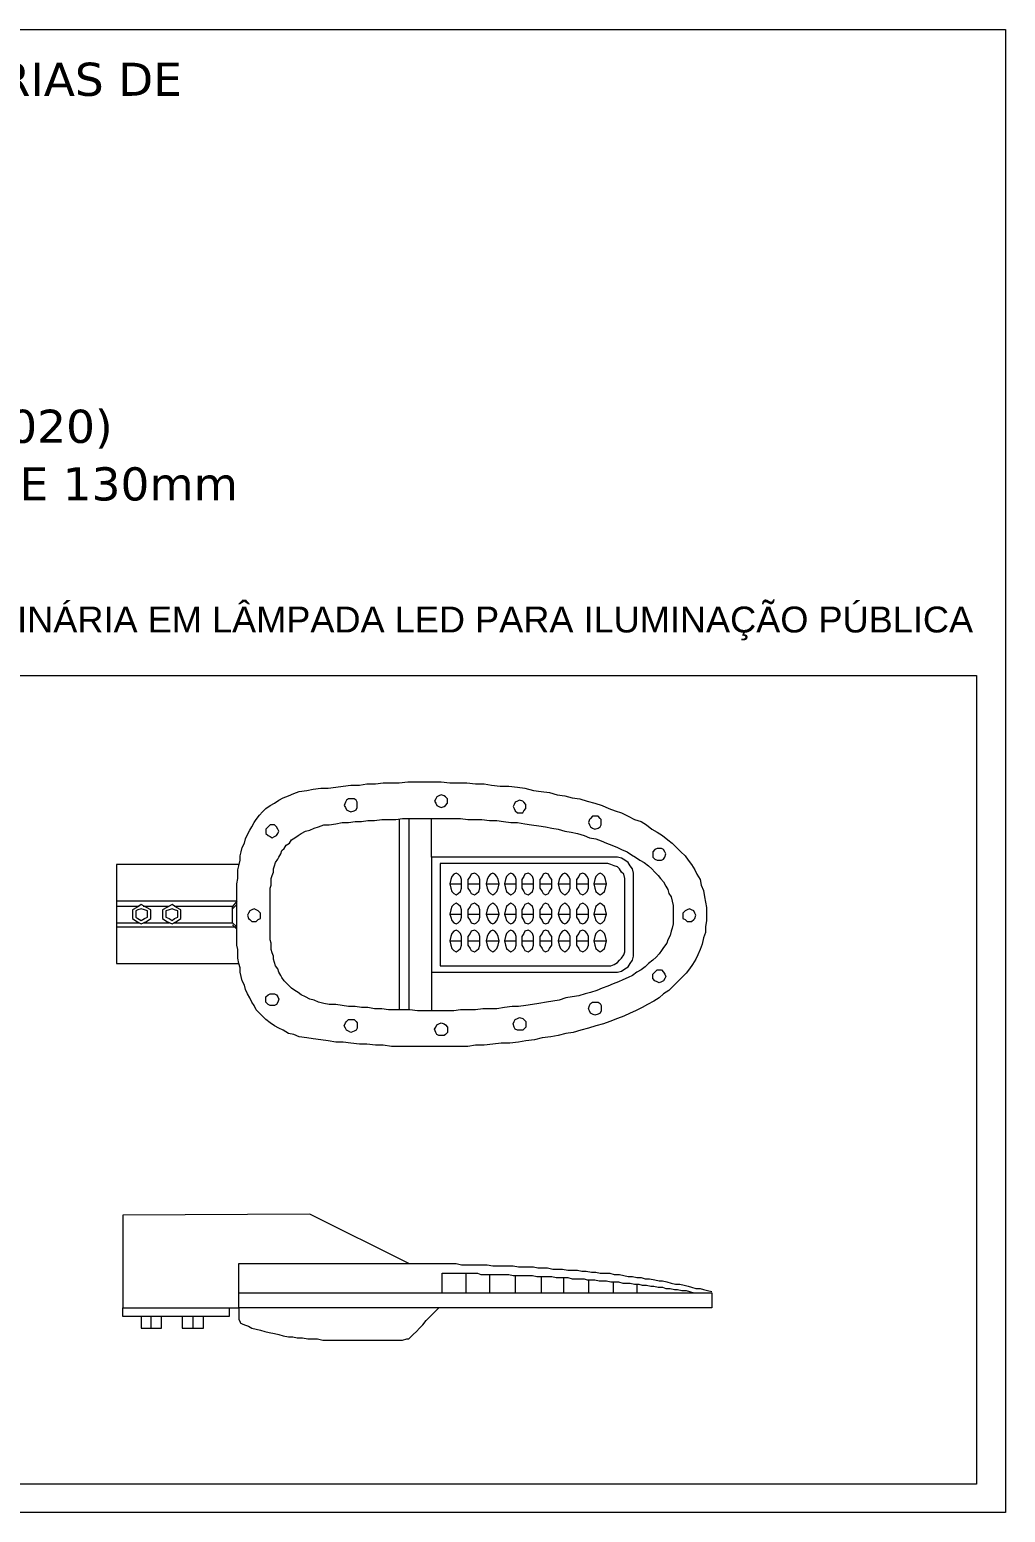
# Model space of a CAD drawing. Header units: metres. Extents: x 0 to 303, y 1 to 146.
# Drawn here: x 151.5 to 206.6, y 61.9 to 145.6 of the extents above; entities that cross this region are included whole.
import ezdxf

# ---------------------------------------------------------------- set-up
doc = ezdxf.new("R2010")
doc.units = ezdxf.units.M
doc.layers.add('A - TEXTO', color=7, linetype='Continuous', lineweight=9)
doc.layers.add('P', color=7, linetype='Continuous', lineweight=35)
doc.layers.add('DET_POSTE_dwg', color=7, linetype='Continuous', lineweight=9, true_color=0x767676)
doc.styles.add('Arial_B', font='arial.ttf', dxfattribs={"height": 1.46127})
doc.styles.add('Verdana', font='verdana.ttf', dxfattribs={"height": 1.8711})
doc.styles.add('Verdana_1', font='verdana.ttf', dxfattribs={"height": 1.8711})

# ---------------------------------------------------------------- blocks, each defined once
blk = doc.blocks.new('DET_POSTE_dwg-8300807-DET_ POSTE')
at = {"lineweight": 9, "flags": 128}
for points in [[(236.48, 61.908), (51.008, 61.908), (51.008, 145.599), (236.48, 145.599)], [(176.741, 109.147), (234.845, 109.147), (234.845, 63.501), (176.741, 63.501)]]:
    blk.add_lwpolyline(points, close=True, dxfattribs=at)
at = {"layer": 'P', "lineweight": 9}
for p, q in [((202.242, 101.02), (202.242, 90.274)), ((202.788, 101.081), (202.788, 90.274)), ((204.063, 98.895), (204.063, 101.081)), ((205.095, 97.378), (205.763, 97.378)), ((206.127, 97.378), (206.795, 97.378)), ((207.159, 97.378), (207.888, 97.378)), ((208.192, 97.378), (208.859, 97.378)), ((209.163, 97.378), (209.831, 97.378)), ((210.195, 97.378), (210.863, 97.378)), ((211.227, 97.378), (211.895, 97.378)), ((212.259, 97.378), (212.927, 97.378)), ((213.231, 97.378), (213.959, 97.378)), ((189.249, 96.103), (187.792, 96.103)), ((192.831, 95.981), (193.074, 96.224)), ((205.095, 95.678), (205.763, 95.678)), ((206.127, 95.678), (206.795, 95.678)), ((207.159, 95.678), (207.888, 95.678)), ((208.192, 95.678), (208.859, 95.678)), ((209.163, 95.678), (209.831, 95.678)), ((210.195, 95.678), (210.863, 95.678)), ((211.227, 95.678), (211.895, 95.678)), ((212.259, 95.678), (212.927, 95.678)), ((213.231, 95.678), (213.959, 95.678)), ((187.792, 95.192), (189.249, 95.192)), ((192.831, 95.192), (193.074, 94.949)), ((192.831, 95.071), (193.074, 94.828)), ((205.095, 94.16), (205.763, 94.16)), ((206.127, 94.16), (206.795, 94.16)), ((207.159, 94.16), (207.888, 94.16)), ((208.192, 94.16), (208.859, 94.16)), ((209.163, 94.16), (209.831, 94.16)), ((210.195, 94.16), (210.863, 94.16)), ((211.227, 94.16), (211.895, 94.16)), ((212.259, 94.16), (212.927, 94.16)), ((213.231, 94.16), (213.959, 94.16)), ((204.063, 92.399), (204.063, 90.214)), ((206.006, 75.4), (206.006, 74.307)), ((207.342, 75.339), (207.342, 74.307)), ((208.799, 75.278), (208.799, 74.307)), ((210.256, 75.217), (210.256, 74.307)), ((211.531, 75.157), (211.531, 74.307)), ((212.927, 75.035), (212.927, 74.307)), ((214.324, 74.914), (214.324, 74.307)), ((215.659, 74.792), (215.659, 74.307)), ((188.217, 72.971), (188.217, 72.303)), ((190.585, 72.971), (190.585, 72.303))]:
    blk.add_line(p, q, dxfattribs=at)
at = {"layer": 'P', "lineweight": 9, "flags": 128}
for points in [[(219.606, 95.678), (219.606, 95.313), (219.545, 94.949), (219.545, 94.646), (219.423, 94.342), (219.363, 93.978), (219.241, 93.674), (219.12, 93.371), (218.998, 93.128), (218.816, 92.824), (218.634, 92.581), (218.452, 92.338), (218.209, 92.096), (217.966, 91.853), (217.724, 91.61), (217.481, 91.367), (217.177, 91.185), (216.934, 90.942), (216.631, 90.76), (216.266, 90.578), (215.963, 90.396), (215.599, 90.214), (215.295, 90.092), (214.931, 89.91), (214.566, 89.789), (214.141, 89.606), (213.777, 89.485), (213.352, 89.364), (212.927, 89.242), (212.502, 89.121), (212.077, 88.999), (211.652, 88.939), (211.227, 88.817), (210.802, 88.756), (210.317, 88.696), (209.892, 88.574), (209.406, 88.514), (208.981, 88.453), (208.495, 88.392), (208.009, 88.392), (207.524, 88.331), (207.038, 88.271), (206.552, 88.271), (206.127, 88.21), (205.642, 88.21), (205.156, 88.21), (204.67, 88.21), (204.185, 88.21), (203.699, 88.21), (203.213, 88.21), (202.727, 88.21), (202.302, 88.21), (201.817, 88.21), (201.331, 88.271), (200.906, 88.271), (200.42, 88.331), (199.995, 88.331), (199.51, 88.392), (199.085, 88.453), (198.66, 88.453), (198.235, 88.514), (197.81, 88.574), (197.385, 88.635), (197.02, 88.696), (196.595, 88.756), (196.292, 88.878), (195.988, 88.939), (195.685, 89.121), (195.442, 89.242), (195.199, 89.364), (194.956, 89.546), (194.713, 89.728), (194.531, 89.91), (194.349, 90.092), (194.167, 90.274), (194.046, 90.517), (193.924, 90.699), (193.803, 90.942), (193.681, 91.185), (193.56, 91.428), (193.499, 91.671), (193.378, 91.913), (193.317, 92.156), (193.256, 92.399), (193.256, 92.642), (193.196, 92.885), (193.135, 93.188), (193.135, 93.431), (193.135, 93.674), (193.074, 93.917), (193.074, 94.16), (193.074, 94.463), (193.074, 94.706), (193.074, 94.949), (193.074, 95.192), (193.074, 95.435), (193.074, 95.678), (193.074, 95.921), (193.074, 96.163), (193.074, 96.406), (193.074, 96.649), (193.074, 96.892), (193.074, 97.135), (193.074, 97.378), (193.135, 97.681), (193.135, 97.924), (193.135, 98.167), (193.196, 98.41), (193.256, 98.713), (193.256, 98.956), (193.317, 99.199), (193.378, 99.442), (193.499, 99.685), (193.56, 99.928), (193.681, 100.17), (193.803, 100.413), (193.924, 100.595), (194.046, 100.838), (194.167, 101.02), (194.349, 101.263), (194.531, 101.445), (194.713, 101.628), (194.956, 101.81), (195.199, 101.931), (195.442, 102.113), (195.685, 102.235), (195.988, 102.356), (196.292, 102.477), (196.595, 102.599), (197.02, 102.66), (197.385, 102.72), (197.81, 102.781), (198.235, 102.781), (198.66, 102.842), (199.085, 102.902), (199.51, 102.963), (199.995, 102.963), (200.42, 103.024), (200.906, 103.024), (201.331, 103.085), (201.817, 103.085), (202.242, 103.085), (202.727, 103.145), (203.213, 103.145), (203.699, 103.145), (204.185, 103.145), (204.61, 103.145), (205.095, 103.085), (205.581, 103.085), (206.067, 103.085), (206.552, 103.024), (207.038, 103.024), (207.463, 102.963), (207.949, 102.902), (208.434, 102.902), (208.92, 102.842), (209.345, 102.781), (209.831, 102.66), (210.256, 102.599), (210.742, 102.538), (211.167, 102.417), (211.592, 102.356), (212.017, 102.235), (212.442, 102.174), (212.866, 102.053), (213.291, 101.931), (213.716, 101.81), (214.081, 101.628), (214.445, 101.506), (214.809, 101.385), (215.174, 101.203), (215.538, 101.02), (215.902, 100.899), (216.206, 100.717), (216.509, 100.474), (216.813, 100.292), (217.116, 100.11), (217.42, 99.867), (217.663, 99.685), (217.906, 99.442), (218.149, 99.199), (218.391, 98.956), (218.574, 98.713), (218.756, 98.47), (218.938, 98.167), (219.059, 97.924), (219.241, 97.62), (219.302, 97.317), (219.423, 97.013), (219.484, 96.649), (219.545, 96.345), (219.606, 96.042)], [(199.51, 102.174), (199.388, 102.174), (199.267, 102.113), (199.206, 101.992), (199.145, 101.81), (199.206, 101.688), (199.267, 101.567), (199.388, 101.506), (199.51, 101.445), (199.692, 101.506), (199.813, 101.567), (199.874, 101.688), (199.874, 101.81), (199.874, 101.992), (199.813, 102.113), (199.692, 102.174)], [(204.61, 102.417), (204.488, 102.356), (204.367, 102.295), (204.306, 102.174), (204.245, 102.053), (204.306, 101.931), (204.367, 101.81), (204.488, 101.749), (204.61, 101.688), (204.792, 101.749), (204.852, 101.81), (204.974, 101.931), (204.974, 102.053), (204.974, 102.174), (204.852, 102.295), (204.792, 102.356)], [(209.042, 102.113), (208.92, 102.053), (208.799, 101.992), (208.738, 101.87), (208.677, 101.749), (208.738, 101.628), (208.799, 101.506), (208.92, 101.385), (209.042, 101.385), (209.224, 101.385), (209.284, 101.506), (209.406, 101.628), (209.406, 101.749), (209.406, 101.87), (209.284, 101.992), (209.224, 102.053)], [(195.078, 100.717), (194.956, 100.717), (194.835, 100.595), (194.713, 100.474), (194.713, 100.353), (194.713, 100.231), (194.835, 100.11), (194.956, 100.049), (195.078, 99.988), (195.199, 100.049), (195.321, 100.11), (195.381, 100.231), (195.442, 100.353), (195.381, 100.474), (195.321, 100.595), (195.199, 100.717)], [(217.724, 95.678), (217.724, 95.435), (217.724, 95.131), (217.663, 94.888), (217.602, 94.706), (217.541, 94.463), (217.42, 94.221), (217.359, 94.038), (217.177, 93.796), (217.056, 93.613), (216.934, 93.431), (216.752, 93.249), (216.57, 93.067), (216.327, 92.885), (216.145, 92.703), (215.902, 92.521), (215.659, 92.399), (215.416, 92.217), (215.174, 92.096), (214.87, 91.974), (214.627, 91.853), (214.324, 91.731), (214.02, 91.61), (213.716, 91.488), (213.413, 91.367), (213.049, 91.246), (212.745, 91.185), (212.381, 91.063), (212.017, 91.003), (211.652, 90.942), (211.288, 90.821), (210.924, 90.76), (210.559, 90.699), (210.134, 90.638), (209.77, 90.578), (209.406, 90.517), (208.981, 90.456), (208.617, 90.456), (208.192, 90.396), (207.767, 90.335), (207.342, 90.335), (206.977, 90.335), (206.552, 90.274), (206.127, 90.274), (205.702, 90.274), (205.338, 90.214), (204.913, 90.214), (204.488, 90.214), (204.063, 90.214), (203.638, 90.214), (203.274, 90.214), (202.849, 90.274), (202.424, 90.274), (202.06, 90.274), (201.635, 90.274), (201.27, 90.335), (200.845, 90.335), (200.481, 90.396), (200.117, 90.396), (199.753, 90.456), (199.388, 90.456), (199.024, 90.517), (198.66, 90.578), (198.295, 90.578), (197.992, 90.638), (197.688, 90.699), (197.445, 90.821), (197.203, 90.881), (196.96, 91.003), (196.717, 91.124), (196.535, 91.246), (196.353, 91.367), (196.17, 91.488), (196.049, 91.61), (195.867, 91.792), (195.745, 91.913), (195.624, 92.096), (195.563, 92.217), (195.442, 92.399), (195.381, 92.581), (195.26, 92.763), (195.199, 92.946), (195.138, 93.128), (195.138, 93.31), (195.078, 93.492), (195.017, 93.674), (195.017, 93.856), (195.017, 94.038), (194.956, 94.221), (194.956, 94.403), (194.956, 94.585), (194.956, 94.767), (194.956, 94.949), (194.956, 95.131), (194.956, 95.313), (194.956, 95.678), (194.956, 95.981), (194.956, 96.163), (194.956, 96.345), (194.956, 96.528), (194.956, 96.71), (194.956, 96.892), (194.956, 97.135), (195.017, 97.317), (195.017, 97.499), (195.017, 97.681), (195.078, 97.863), (195.138, 98.045), (195.138, 98.228), (195.199, 98.41), (195.26, 98.592), (195.381, 98.774), (195.442, 98.895), (195.563, 99.078), (195.624, 99.26), (195.745, 99.381), (195.867, 99.563), (196.049, 99.685), (196.17, 99.867), (196.353, 99.988), (196.535, 100.11), (196.717, 100.231), (196.96, 100.353), (197.203, 100.413), (197.445, 100.535), (197.688, 100.595), (197.992, 100.717), (198.295, 100.717), (198.66, 100.778), (199.024, 100.838), (199.388, 100.838), (199.753, 100.899), (200.117, 100.899), (200.481, 100.96), (200.845, 100.96), (201.27, 101.02), (201.635, 101.02), (202.06, 101.02), (202.424, 101.081), (202.849, 101.081), (203.213, 101.081), (203.638, 101.081), (204.063, 101.081), (204.488, 101.081), (204.852, 101.081), (205.277, 101.081), (205.702, 101.081), (206.127, 101.02), (206.492, 101.02), (206.917, 101.02), (207.342, 100.96), (207.767, 100.96), (208.131, 100.899), (208.556, 100.838), (208.92, 100.838), (209.345, 100.778), (209.709, 100.717), (210.134, 100.656), (210.499, 100.595), (210.863, 100.535), (211.227, 100.474), (211.592, 100.353), (211.956, 100.292), (212.32, 100.231), (212.684, 100.11), (212.988, 99.988), (213.352, 99.928), (213.656, 99.806), (213.959, 99.685), (214.263, 99.563), (214.566, 99.442), (214.809, 99.32), (215.113, 99.199), (215.356, 99.017), (215.599, 98.895), (215.841, 98.713), (216.084, 98.592), (216.327, 98.41), (216.509, 98.228), (216.691, 98.045), (216.874, 97.863), (216.995, 97.681), (217.177, 97.499), (217.299, 97.256), (217.42, 97.074), (217.481, 96.831), (217.602, 96.649), (217.663, 96.406), (217.724, 96.163), (217.724, 95.921)], [(213.291, 101.203), (213.17, 101.203), (213.049, 101.081), (212.988, 101.02), (212.927, 100.838), (212.988, 100.717), (213.049, 100.595), (213.17, 100.535), (213.291, 100.474), (213.474, 100.535), (213.595, 100.595), (213.656, 100.717), (213.656, 100.838), (213.656, 101.02), (213.595, 101.081), (213.474, 101.203)], [(214.324, 98.895), (204.063, 98.895), (204.063, 92.399), (214.324, 92.399), (214.566, 92.399), (214.809, 92.46), (214.991, 92.581), (215.174, 92.703), (215.295, 92.885), (215.416, 93.067), (215.477, 93.31), (215.477, 93.553), (215.477, 97.742), (215.477, 97.985), (215.416, 98.228), (215.295, 98.41), (215.174, 98.592), (214.991, 98.713), (214.809, 98.835), (214.566, 98.895)], [(216.934, 99.381), (216.813, 99.381), (216.691, 99.32), (216.57, 99.199), (216.57, 99.078), (216.57, 98.895), (216.691, 98.774), (216.813, 98.713), (216.934, 98.713), (217.056, 98.713), (217.177, 98.774), (217.238, 98.895), (217.299, 99.078), (217.238, 99.199), (217.177, 99.32), (217.056, 99.381)], [(214.02, 98.531), (204.549, 98.531), (204.549, 92.763), (214.02, 92.763), (214.202, 92.763), (214.384, 92.824), (214.566, 92.946), (214.688, 93.067), (214.809, 93.188), (214.931, 93.371), (214.991, 93.553), (214.991, 93.796), (214.991, 97.499), (214.991, 97.681), (214.931, 97.924), (214.809, 98.045), (214.688, 98.228), (214.566, 98.349), (214.384, 98.41), (214.202, 98.47)], [(205.46, 97.985), (205.338, 97.924), (205.217, 97.803), (205.156, 97.62), (205.095, 97.378), (205.156, 97.135), (205.217, 96.953), (205.338, 96.831), (205.46, 96.77), (205.581, 96.831), (205.702, 96.953), (205.763, 97.135), (205.763, 97.378), (205.763, 97.62), (205.702, 97.803), (205.581, 97.924)], [(206.492, 97.985), (206.31, 97.924), (206.249, 97.803), (206.127, 97.62), (206.127, 97.378), (206.127, 97.135), (206.249, 96.953), (206.31, 96.831), (206.492, 96.77), (206.613, 96.831), (206.735, 96.953), (206.795, 97.135), (206.795, 97.378), (206.795, 97.62), (206.735, 97.803), (206.613, 97.924)], [(207.524, 97.985), (207.402, 97.924), (207.281, 97.803), (207.22, 97.62), (207.159, 97.378), (207.22, 97.135), (207.281, 96.953), (207.402, 96.831), (207.524, 96.77), (207.645, 96.831), (207.767, 96.953), (207.827, 97.135), (207.888, 97.378), (207.827, 97.62), (207.767, 97.803), (207.645, 97.924)], [(208.556, 97.985), (208.434, 97.924), (208.313, 97.803), (208.252, 97.62), (208.192, 97.378), (208.252, 97.135), (208.313, 96.953), (208.434, 96.831), (208.556, 96.77), (208.677, 96.831), (208.799, 96.953), (208.859, 97.135), (208.859, 97.378), (208.859, 97.62), (208.799, 97.803), (208.677, 97.924)], [(209.527, 97.985), (209.345, 97.924), (209.284, 97.803), (209.163, 97.62), (209.163, 97.378), (209.163, 97.135), (209.284, 96.953), (209.345, 96.831), (209.527, 96.77), (209.649, 96.831), (209.77, 96.953), (209.831, 97.135), (209.831, 97.378), (209.831, 97.62), (209.77, 97.803), (209.649, 97.924)], [(210.499, 97.985), (210.377, 97.924), (210.317, 97.803), (210.195, 97.62), (210.195, 97.378), (210.195, 97.135), (210.317, 96.953), (210.377, 96.831), (210.499, 96.77), (210.681, 96.831), (210.742, 96.953), (210.863, 97.135), (210.863, 97.378), (210.863, 97.62), (210.742, 97.803), (210.681, 97.924)], [(211.592, 97.985), (211.47, 97.924), (211.349, 97.803), (211.288, 97.62), (211.227, 97.378), (211.288, 97.135), (211.349, 96.953), (211.47, 96.831), (211.592, 96.77), (211.713, 96.831), (211.834, 96.953), (211.895, 97.135), (211.895, 97.378), (211.895, 97.62), (211.834, 97.803), (211.713, 97.924)], [(212.624, 97.985), (212.442, 97.924), (212.381, 97.803), (212.259, 97.62), (212.259, 97.378), (212.259, 97.135), (212.381, 96.953), (212.442, 96.831), (212.624, 96.77), (212.745, 96.831), (212.866, 96.953), (212.927, 97.135), (212.927, 97.378), (212.927, 97.62), (212.866, 97.803), (212.745, 97.924)], [(213.595, 97.985), (213.474, 97.924), (213.352, 97.803), (213.291, 97.62), (213.231, 97.378), (213.291, 97.135), (213.352, 96.953), (213.474, 96.831), (213.595, 96.77), (213.716, 96.831), (213.838, 96.953), (213.899, 97.135), (213.959, 97.378), (213.899, 97.62), (213.838, 97.803), (213.716, 97.924)], [(205.46, 96.285), (205.338, 96.224), (205.217, 96.103), (205.156, 95.921), (205.095, 95.678), (205.156, 95.496), (205.217, 95.313), (205.338, 95.192), (205.46, 95.131), (205.581, 95.192), (205.702, 95.313), (205.763, 95.496), (205.763, 95.678), (205.763, 95.921), (205.702, 96.103), (205.581, 96.224)], [(206.492, 96.285), (206.31, 96.224), (206.249, 96.103), (206.127, 95.921), (206.127, 95.678), (206.127, 95.496), (206.249, 95.313), (206.31, 95.192), (206.492, 95.131), (206.613, 95.192), (206.735, 95.313), (206.795, 95.496), (206.795, 95.678), (206.795, 95.921), (206.735, 96.103), (206.613, 96.224)], [(207.524, 96.285), (207.402, 96.224), (207.281, 96.103), (207.22, 95.921), (207.159, 95.678), (207.22, 95.496), (207.281, 95.313), (207.402, 95.192), (207.524, 95.131), (207.645, 95.192), (207.767, 95.313), (207.827, 95.496), (207.888, 95.678), (207.827, 95.921), (207.767, 96.103), (207.645, 96.224)], [(208.556, 96.285), (208.434, 96.224), (208.313, 96.103), (208.252, 95.921), (208.192, 95.678), (208.252, 95.496), (208.313, 95.313), (208.434, 95.192), (208.556, 95.131), (208.677, 95.192), (208.799, 95.313), (208.859, 95.496), (208.859, 95.678), (208.859, 95.921), (208.799, 96.103), (208.677, 96.224)], [(209.527, 96.285), (209.345, 96.224), (209.284, 96.103), (209.163, 95.921), (209.163, 95.678), (209.163, 95.496), (209.284, 95.313), (209.345, 95.192), (209.527, 95.131), (209.649, 95.192), (209.77, 95.313), (209.831, 95.496), (209.831, 95.678), (209.831, 95.921), (209.77, 96.103), (209.649, 96.224)], [(210.499, 96.285), (210.377, 96.224), (210.317, 96.103), (210.195, 95.921), (210.195, 95.678), (210.195, 95.496), (210.317, 95.313), (210.377, 95.192), (210.499, 95.131), (210.681, 95.192), (210.742, 95.313), (210.863, 95.496), (210.863, 95.678), (210.863, 95.921), (210.742, 96.103), (210.681, 96.224)], [(211.592, 96.285), (211.47, 96.224), (211.349, 96.103), (211.288, 95.921), (211.227, 95.678), (211.288, 95.496), (211.349, 95.313), (211.47, 95.192), (211.592, 95.131), (211.713, 95.192), (211.834, 95.313), (211.895, 95.496), (211.895, 95.678), (211.895, 95.921), (211.834, 96.103), (211.713, 96.224)], [(212.624, 96.285), (212.442, 96.224), (212.381, 96.103), (212.259, 95.921), (212.259, 95.678), (212.259, 95.496), (212.381, 95.313), (212.442, 95.192), (212.624, 95.131), (212.745, 95.192), (212.866, 95.313), (212.927, 95.496), (212.927, 95.678), (212.927, 95.921), (212.866, 96.103), (212.745, 96.224)], [(213.595, 96.285), (213.474, 96.224), (213.352, 96.103), (213.291, 95.921), (213.231, 95.678), (213.291, 95.496), (213.352, 95.313), (213.474, 95.192), (213.595, 95.131), (213.716, 95.192), (213.838, 95.313), (213.899, 95.496), (213.959, 95.678), (213.899, 95.921), (213.838, 96.103), (213.716, 96.224)], [(187.671, 96.224), (187.428, 96.042), (187.185, 95.921), (187.185, 95.678), (187.185, 95.435), (187.428, 95.253), (187.671, 95.131), (187.974, 95.253), (188.217, 95.435), (188.217, 95.678), (188.217, 95.921), (187.974, 96.042)], [(187.671, 95.981), (187.489, 95.921), (187.367, 95.86), (187.367, 95.678), (187.367, 95.496), (187.489, 95.435), (187.671, 95.313), (187.853, 95.435), (188.035, 95.496), (188.035, 95.678), (188.035, 95.86), (187.853, 95.921)], [(189.431, 96.224), (189.128, 96.042), (188.885, 95.921), (188.885, 95.678), (188.885, 95.435), (189.128, 95.253), (189.431, 95.131), (189.674, 95.253), (189.917, 95.435), (189.917, 95.678), (189.917, 95.921), (189.674, 96.042)], [(189.431, 95.981), (189.249, 95.921), (189.067, 95.86), (189.067, 95.678), (189.067, 95.496), (189.249, 95.435), (189.431, 95.313), (189.553, 95.435), (189.735, 95.496), (189.735, 95.678), (189.735, 95.86), (189.553, 95.921)], [(194.046, 95.981), (193.924, 95.921), (193.803, 95.86), (193.742, 95.738), (193.681, 95.617), (193.742, 95.435), (193.803, 95.374), (193.924, 95.253), (194.046, 95.253), (194.167, 95.253), (194.288, 95.374), (194.41, 95.435), (194.41, 95.617), (194.41, 95.738), (194.288, 95.86), (194.167, 95.921)], [(218.634, 95.981), (218.513, 95.921), (218.391, 95.86), (218.27, 95.738), (218.27, 95.617), (218.27, 95.435), (218.391, 95.374), (218.513, 95.253), (218.634, 95.253), (218.756, 95.253), (218.877, 95.374), (218.938, 95.435), (218.998, 95.617), (218.938, 95.738), (218.877, 95.86), (218.756, 95.921)], [(205.46, 94.767), (205.338, 94.706), (205.217, 94.585), (205.156, 94.403), (205.095, 94.16), (205.156, 93.917), (205.217, 93.735), (205.338, 93.613), (205.46, 93.553), (205.581, 93.613), (205.702, 93.735), (205.763, 93.917), (205.763, 94.16), (205.763, 94.403), (205.702, 94.585), (205.581, 94.706)], [(206.492, 94.767), (206.31, 94.706), (206.249, 94.585), (206.127, 94.403), (206.127, 94.16), (206.127, 93.917), (206.249, 93.735), (206.31, 93.613), (206.492, 93.553), (206.613, 93.613), (206.735, 93.735), (206.795, 93.917), (206.795, 94.16), (206.795, 94.403), (206.735, 94.585), (206.613, 94.706)], [(207.524, 94.767), (207.402, 94.706), (207.281, 94.585), (207.22, 94.403), (207.159, 94.16), (207.22, 93.917), (207.281, 93.735), (207.402, 93.613), (207.524, 93.553), (207.645, 93.613), (207.767, 93.735), (207.827, 93.917), (207.888, 94.16), (207.827, 94.403), (207.767, 94.585), (207.645, 94.706)], [(208.556, 94.767), (208.434, 94.706), (208.313, 94.585), (208.252, 94.403), (208.192, 94.16), (208.252, 93.917), (208.313, 93.735), (208.434, 93.613), (208.556, 93.553), (208.677, 93.613), (208.799, 93.735), (208.859, 93.917), (208.859, 94.16), (208.859, 94.403), (208.799, 94.585), (208.677, 94.706)], [(209.527, 94.767), (209.345, 94.706), (209.284, 94.585), (209.163, 94.403), (209.163, 94.16), (209.163, 93.917), (209.284, 93.735), (209.345, 93.613), (209.527, 93.553), (209.649, 93.613), (209.77, 93.735), (209.831, 93.917), (209.831, 94.16), (209.831, 94.403), (209.77, 94.585), (209.649, 94.706)], [(210.499, 94.767), (210.377, 94.706), (210.317, 94.585), (210.195, 94.403), (210.195, 94.16), (210.195, 93.917), (210.317, 93.735), (210.377, 93.613), (210.499, 93.553), (210.681, 93.613), (210.742, 93.735), (210.863, 93.917), (210.863, 94.16), (210.863, 94.403), (210.742, 94.585), (210.681, 94.706)], [(211.592, 94.767), (211.47, 94.706), (211.349, 94.585), (211.288, 94.403), (211.227, 94.16), (211.288, 93.917), (211.349, 93.735), (211.47, 93.613), (211.592, 93.553), (211.713, 93.613), (211.834, 93.735), (211.895, 93.917), (211.895, 94.16), (211.895, 94.403), (211.834, 94.585), (211.713, 94.706)], [(212.624, 94.767), (212.442, 94.706), (212.381, 94.585), (212.259, 94.403), (212.259, 94.16), (212.259, 93.917), (212.381, 93.735), (212.442, 93.613), (212.624, 93.553), (212.745, 93.613), (212.866, 93.735), (212.927, 93.917), (212.927, 94.16), (212.927, 94.403), (212.866, 94.585), (212.745, 94.706)], [(213.595, 94.767), (213.474, 94.706), (213.352, 94.585), (213.291, 94.403), (213.231, 94.16), (213.291, 93.917), (213.352, 93.735), (213.474, 93.613), (213.595, 93.553), (213.716, 93.613), (213.838, 93.735), (213.899, 93.917), (213.959, 94.16), (213.899, 94.403), (213.838, 94.585), (213.716, 94.706)], [(216.934, 91.792), (216.813, 91.853), (216.691, 91.913), (216.57, 92.035), (216.57, 92.156), (216.57, 92.278), (216.691, 92.399), (216.813, 92.521), (216.934, 92.521), (217.056, 92.521), (217.177, 92.399), (217.238, 92.278), (217.299, 92.156), (217.238, 92.035), (217.177, 91.913), (217.056, 91.853)], [(195.078, 90.517), (194.956, 90.517), (194.835, 90.578), (194.713, 90.699), (194.713, 90.881), (194.713, 91.003), (194.835, 91.124), (194.956, 91.185), (195.078, 91.185), (195.199, 91.185), (195.321, 91.124), (195.381, 91.003), (195.442, 90.881), (195.381, 90.699), (195.321, 90.578), (195.199, 90.517)], [(213.291, 89.971), (213.17, 90.031), (213.049, 90.092), (212.988, 90.214), (212.927, 90.335), (212.988, 90.517), (213.049, 90.638), (213.17, 90.699), (213.291, 90.699), (213.474, 90.699), (213.595, 90.638), (213.656, 90.517), (213.656, 90.335), (213.656, 90.214), (213.595, 90.092), (213.474, 90.031)], [(199.51, 88.999), (199.388, 89.06), (199.267, 89.121), (199.206, 89.242), (199.145, 89.364), (199.206, 89.546), (199.267, 89.606), (199.388, 89.728), (199.51, 89.728), (199.692, 89.728), (199.813, 89.606), (199.874, 89.546), (199.874, 89.364), (199.874, 89.242), (199.813, 89.121), (199.692, 89.06)], [(209.042, 89.121), (208.92, 89.121), (208.799, 89.181), (208.738, 89.303), (208.677, 89.485), (208.738, 89.606), (208.799, 89.728), (208.92, 89.789), (209.042, 89.849), (209.224, 89.789), (209.284, 89.728), (209.406, 89.606), (209.406, 89.485), (209.406, 89.303), (209.284, 89.181), (209.224, 89.121)], [(204.61, 88.817), (204.488, 88.817), (204.367, 88.878), (204.306, 88.999), (204.245, 89.181), (204.306, 89.303), (204.367, 89.424), (204.488, 89.485), (204.61, 89.546), (204.792, 89.485), (204.852, 89.424), (204.974, 89.303), (204.974, 89.181), (204.974, 88.999), (204.852, 88.878), (204.792, 88.817)], [(197.203, 78.739), (186.639, 78.678), (186.639, 73.457), (193.196, 73.457), (193.196, 75.946), (202.788, 75.946)], [(219.909, 73.457), (193.196, 73.457), (193.196, 74.307), (219.909, 74.307)], [(186.639, 73.457), (192.649, 73.457), (192.649, 72.971), (186.639, 72.971)], [(188.824, 72.971), (187.671, 72.971), (187.671, 72.303), (188.824, 72.303)], [(191.192, 72.971), (189.978, 72.971), (189.978, 72.303), (191.192, 72.303)], [(193.196, 73.457), (193.196, 73.093), (193.196, 72.789), (193.256, 72.668), (193.256, 72.607), (193.378, 72.546), (193.499, 72.485), (193.742, 72.425), (193.924, 72.303), (194.167, 72.243), (194.41, 72.182), (194.653, 72.121), (194.896, 72.06), (195.199, 72), (195.442, 71.939), (195.685, 71.878), (195.988, 71.818), (196.231, 71.818), (196.474, 71.757), (196.778, 71.757), (197.081, 71.696), (197.324, 71.696), (197.628, 71.696), (197.931, 71.635), (198.174, 71.635), (198.478, 71.635), (198.781, 71.635), (199.085, 71.635), (199.388, 71.635), (199.692, 71.635), (199.995, 71.635), (200.299, 71.635), (200.603, 71.635), (200.906, 71.635), (201.21, 71.635), (201.513, 71.635), (201.817, 71.635), (202.12, 71.635), (202.424, 71.635), (202.667, 71.696), (202.788, 71.696), (202.849, 71.757), (203.031, 71.939), (203.213, 72.121), (203.395, 72.303), (203.577, 72.485), (203.76, 72.728), (203.942, 72.91), (204.124, 73.093), (204.306, 73.275), (204.488, 73.457)]]:
    blk.add_lwpolyline(points, close=True, dxfattribs=at)
for points in [[(193.196, 98.47), (186.274, 98.47), (186.274, 92.885), (193.196, 92.885)], [(193.074, 96.406), (186.274, 96.406), (186.274, 94.949), (193.074, 94.949), (193.074, 96.406), (192.831, 96.103)], [(187.549, 96.103), (186.274, 96.103), (186.274, 95.192), (187.549, 95.192)], [(189.492, 95.192), (192.831, 95.192), (192.831, 96.103), (189.553, 96.103)], [(202.788, 75.946), (203.092, 75.946), (203.395, 75.946), (203.699, 75.946), (204.002, 75.946), (204.306, 75.946), (204.61, 75.946), (204.913, 75.946), (205.156, 75.946), (205.46, 75.946), (205.763, 75.885), (206.067, 75.885), (206.37, 75.885), (206.674, 75.885), (206.917, 75.885), (207.22, 75.885), (207.524, 75.825), (207.827, 75.825), (208.131, 75.825), (208.374, 75.825), (208.677, 75.825), (208.981, 75.764), (209.224, 75.764), (209.527, 75.764), (209.831, 75.764), (210.074, 75.703), (210.377, 75.703), (210.62, 75.703), (210.924, 75.642), (211.227, 75.642), (211.47, 75.642), (211.774, 75.582), (212.017, 75.582), (212.32, 75.582), (212.563, 75.521), (212.806, 75.521), (213.109, 75.46), (213.352, 75.46), (213.595, 75.4), (213.899, 75.4), (214.141, 75.4), (214.384, 75.339), (214.688, 75.339), (214.931, 75.278), (215.174, 75.217), (215.416, 75.217), (215.659, 75.157), (215.902, 75.157), (216.145, 75.096), (216.388, 75.096), (216.691, 75.035), (216.934, 74.975), (217.116, 74.975), (217.359, 74.914), (217.602, 74.853), (217.845, 74.792), (218.088, 74.792), (218.331, 74.732), (218.574, 74.671), (218.756, 74.61), (218.998, 74.55), (219.241, 74.55), (219.423, 74.489), (219.666, 74.428), (219.909, 74.367)], [(204.67, 74.307), (204.67, 74.61), (204.67, 74.853), (204.67, 75.157), (204.67, 75.4), (204.852, 75.4), (205.095, 75.4), (205.338, 75.4), (205.52, 75.4), (205.763, 75.4), (206.006, 75.4), (206.188, 75.4), (206.431, 75.4), (206.674, 75.4), (206.856, 75.339), (207.099, 75.339), (207.342, 75.339), (207.524, 75.339), (207.767, 75.339), (208.009, 75.339), (208.192, 75.339), (208.434, 75.339), (208.677, 75.278), (208.859, 75.278), (209.102, 75.278), (209.345, 75.278), (209.527, 75.278), (209.77, 75.278), (210.013, 75.217), (210.195, 75.217), (210.438, 75.217), (210.681, 75.217), (210.863, 75.217), (211.106, 75.157), (211.349, 75.157), (211.531, 75.157), (211.774, 75.157), (212.017, 75.096), (212.199, 75.096), (212.442, 75.096), (212.684, 75.096), (212.866, 75.035), (213.109, 75.035), (213.291, 75.035), (213.534, 74.975), (213.777, 74.975), (213.959, 74.975), (214.202, 74.914), (214.445, 74.914), (214.627, 74.914), (214.87, 74.853), (215.113, 74.853), (215.295, 74.853), (215.538, 74.792), (215.781, 74.792), (215.963, 74.732), (216.206, 74.732), (216.449, 74.671), (216.631, 74.671), (216.874, 74.61), (217.116, 74.61), (217.299, 74.55), (217.541, 74.55), (217.784, 74.489), (217.966, 74.489), (218.209, 74.428), (218.452, 74.428), (218.634, 74.367), (218.877, 74.307)]]:
    blk.add_lwpolyline(points, dxfattribs=at)
at = {"layer": 'A - TEXTO', "attachment_point": 1}
for s, insert, char_height, width, line_spacing_factor, style in [('DETALHAMENTO DO SUPORTE PARA FIXAÇÃO DE LUMINÁRIAS DE\\PDUAS LÂMPADAS', (105.598, 143.734), 1.8711, 101.69627, 0.994243, 'Verdana'), ('FABRICADOS EM TUBOS DE  AÇO GALVANIZADOS (1010/1020)', (105.353, 124.148), 1.8711, 98.44142, 0.994243, 'Verdana'), ('DE 130mm', (178.824, 120.896), 1.8711, 17.07036, 0.994243, 'Verdana_1'), ('LUMINÁRIA EM LÂMPADA LED PARA ILUMINAÇÃO PÚBLICA', (176.358, 113.034), 1.46127, 69.56374, 0.941778, 'Arial_B')]:
    blk.add_mtext(s, dxfattribs=dict(at, insert=insert, char_height=char_height, width=width, line_spacing_factor=line_spacing_factor, style=style))

msp = doc.modelspace()

# ---------------------------------------------------------------- block references
at = {"layer": 'DET_POSTE_dwg', "color": 7}
msp.add_blockref('DET_POSTE_dwg-8300807-DET_ POSTE', (-29.84, 0), dxfattribs=at)

doc.saveas('drawing.dxf')
